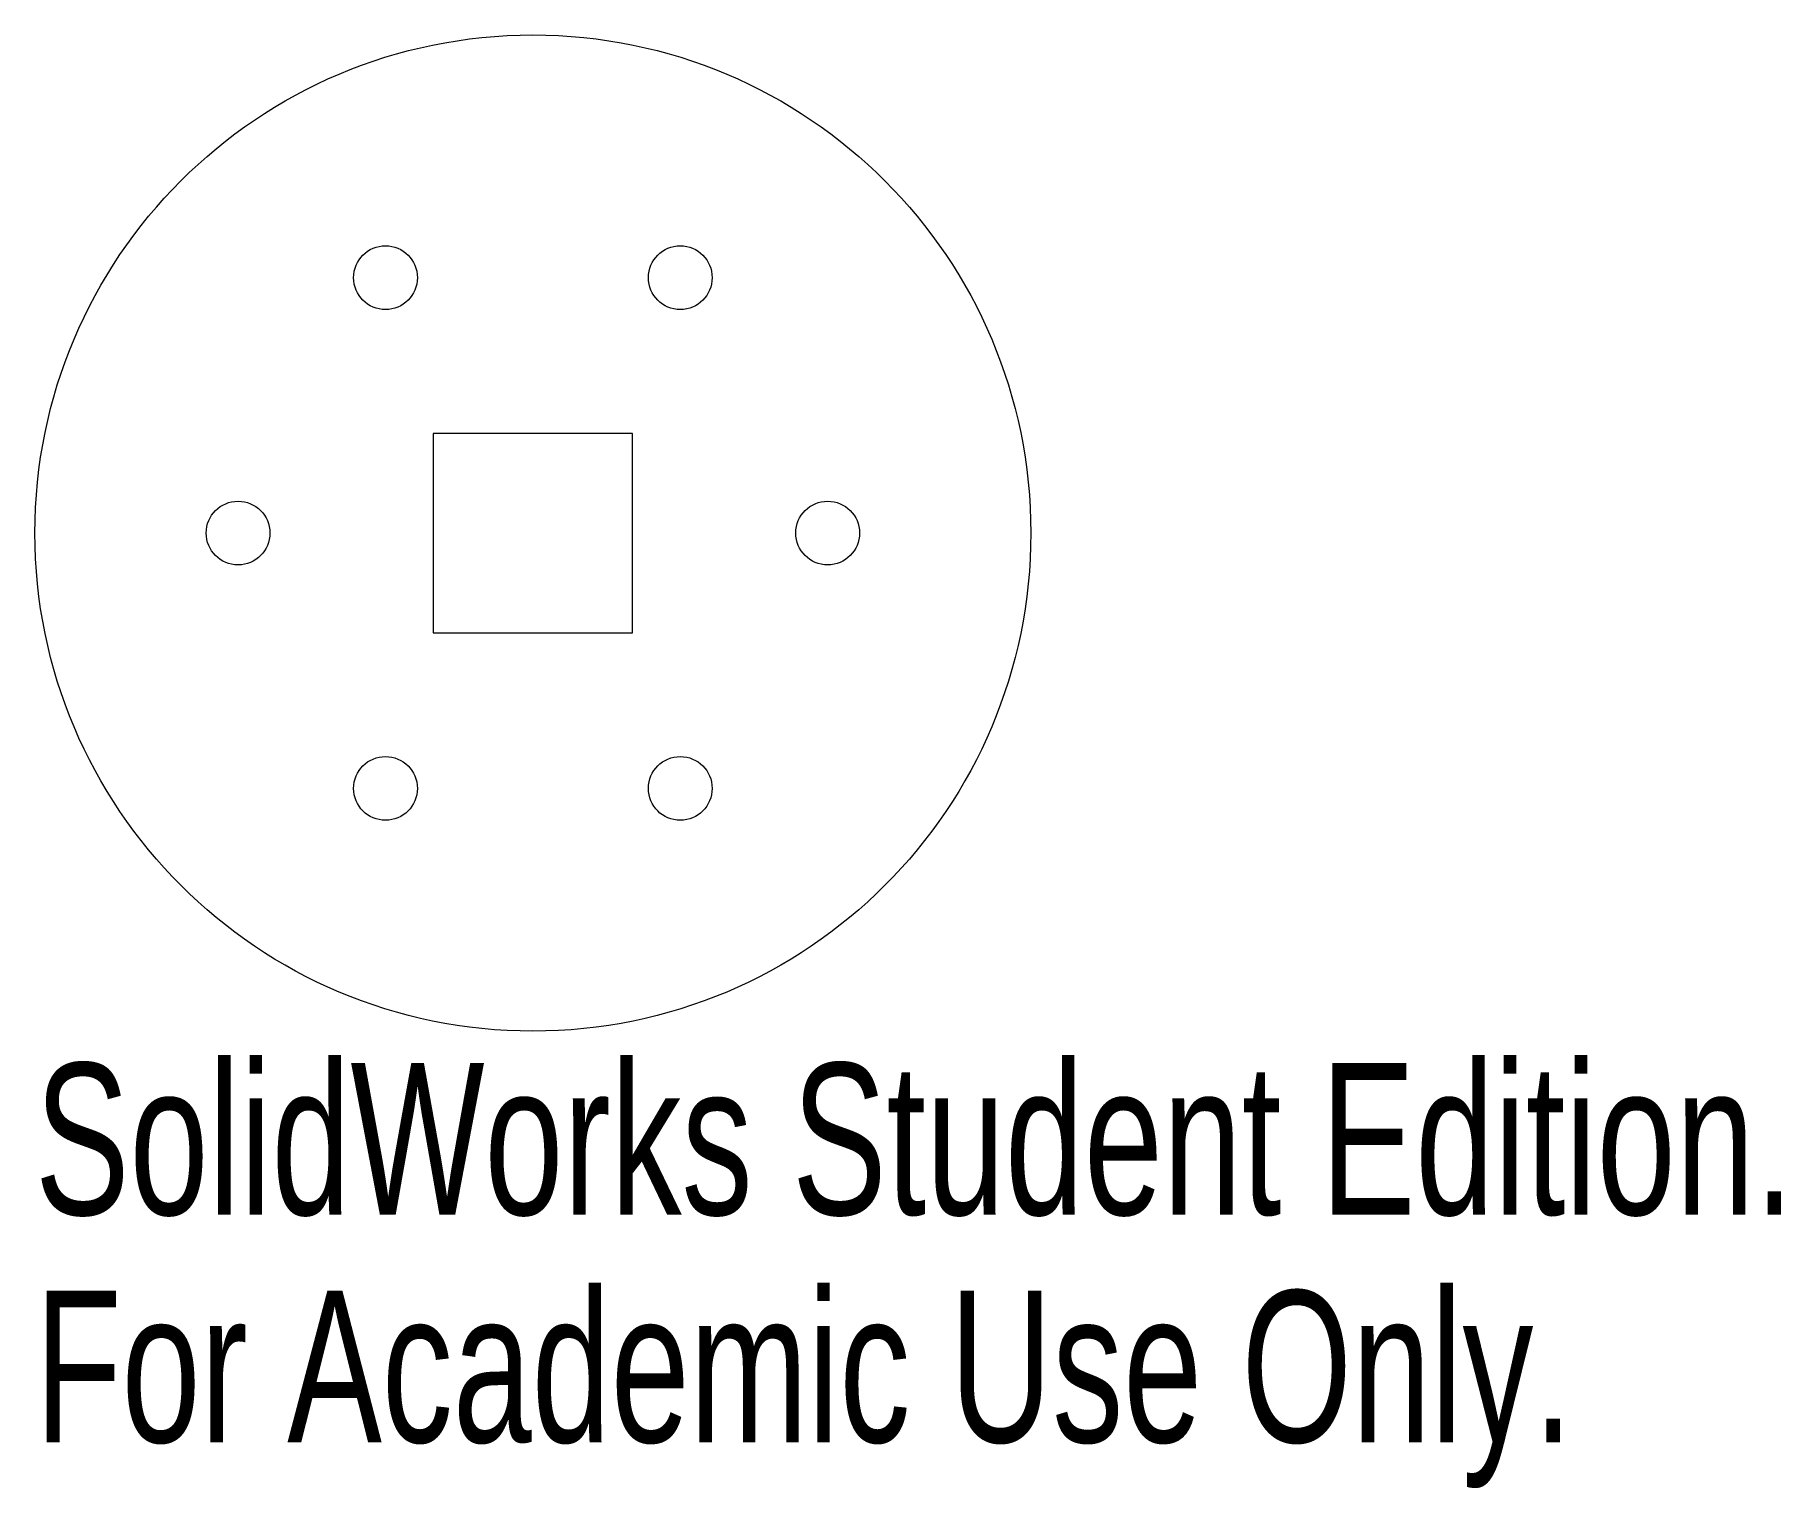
# Model space of a CAD drawing. Header units: inches. Extents: x -0.62 to 1.57, y -1.2 to 0.62.
import ezdxf

# ---------------------------------------------------------------- set-up
doc = ezdxf.new("R2010")
doc.units = ezdxf.units.IN
doc.header["$MEASUREMENT"] = 0
doc.styles.add('SLDTEXTSTYLE0', font='TXT', dxfattribs={"width": 0.7})

msp = doc.modelspace()

# ---------------------------------------------------------------- linework, layer by layer
at = {"color": 7, "linetype": 'Continuous', "lineweight": 15}
for p, q in [((0.125, 0.125), (-0.125, 0.125)), ((-0.125, 0.125), (-0.125, -0.125)), ((0.125, -0.125), (0.125, 0.125)), ((-0.125, -0.125), (0.125, -0.125))]:
    msp.add_line(p, q, dxfattribs=at)
for centre, radius in [((0, 0), 0.625), ((-0.185, 0.3204), 0.04), ((0.185, 0.3204), 0.04), ((-0.37, 0), 0.04), ((0.37, 0), 0.04), ((-0.185, -0.3204), 0.04), ((0.185, -0.3204), 0.04)]:
    msp.add_circle(centre, radius, dxfattribs=at)

# ---------------------------------------------------------------- texts
at = {"color": 7, "linetype": 'Continuous', "char_height": 0.1903, "attachment_point": 1, "style": 'SLDTEXTSTYLE0'}
for s, insert in [('SolidWorks Student Edition.', (-0.625, -0.6651)), ('For Academic Use Only.', (-0.625, -0.9506))]:
    msp.add_mtext(s, dxfattribs=dict(at, insert=insert))

doc.saveas('drawing.dxf')
